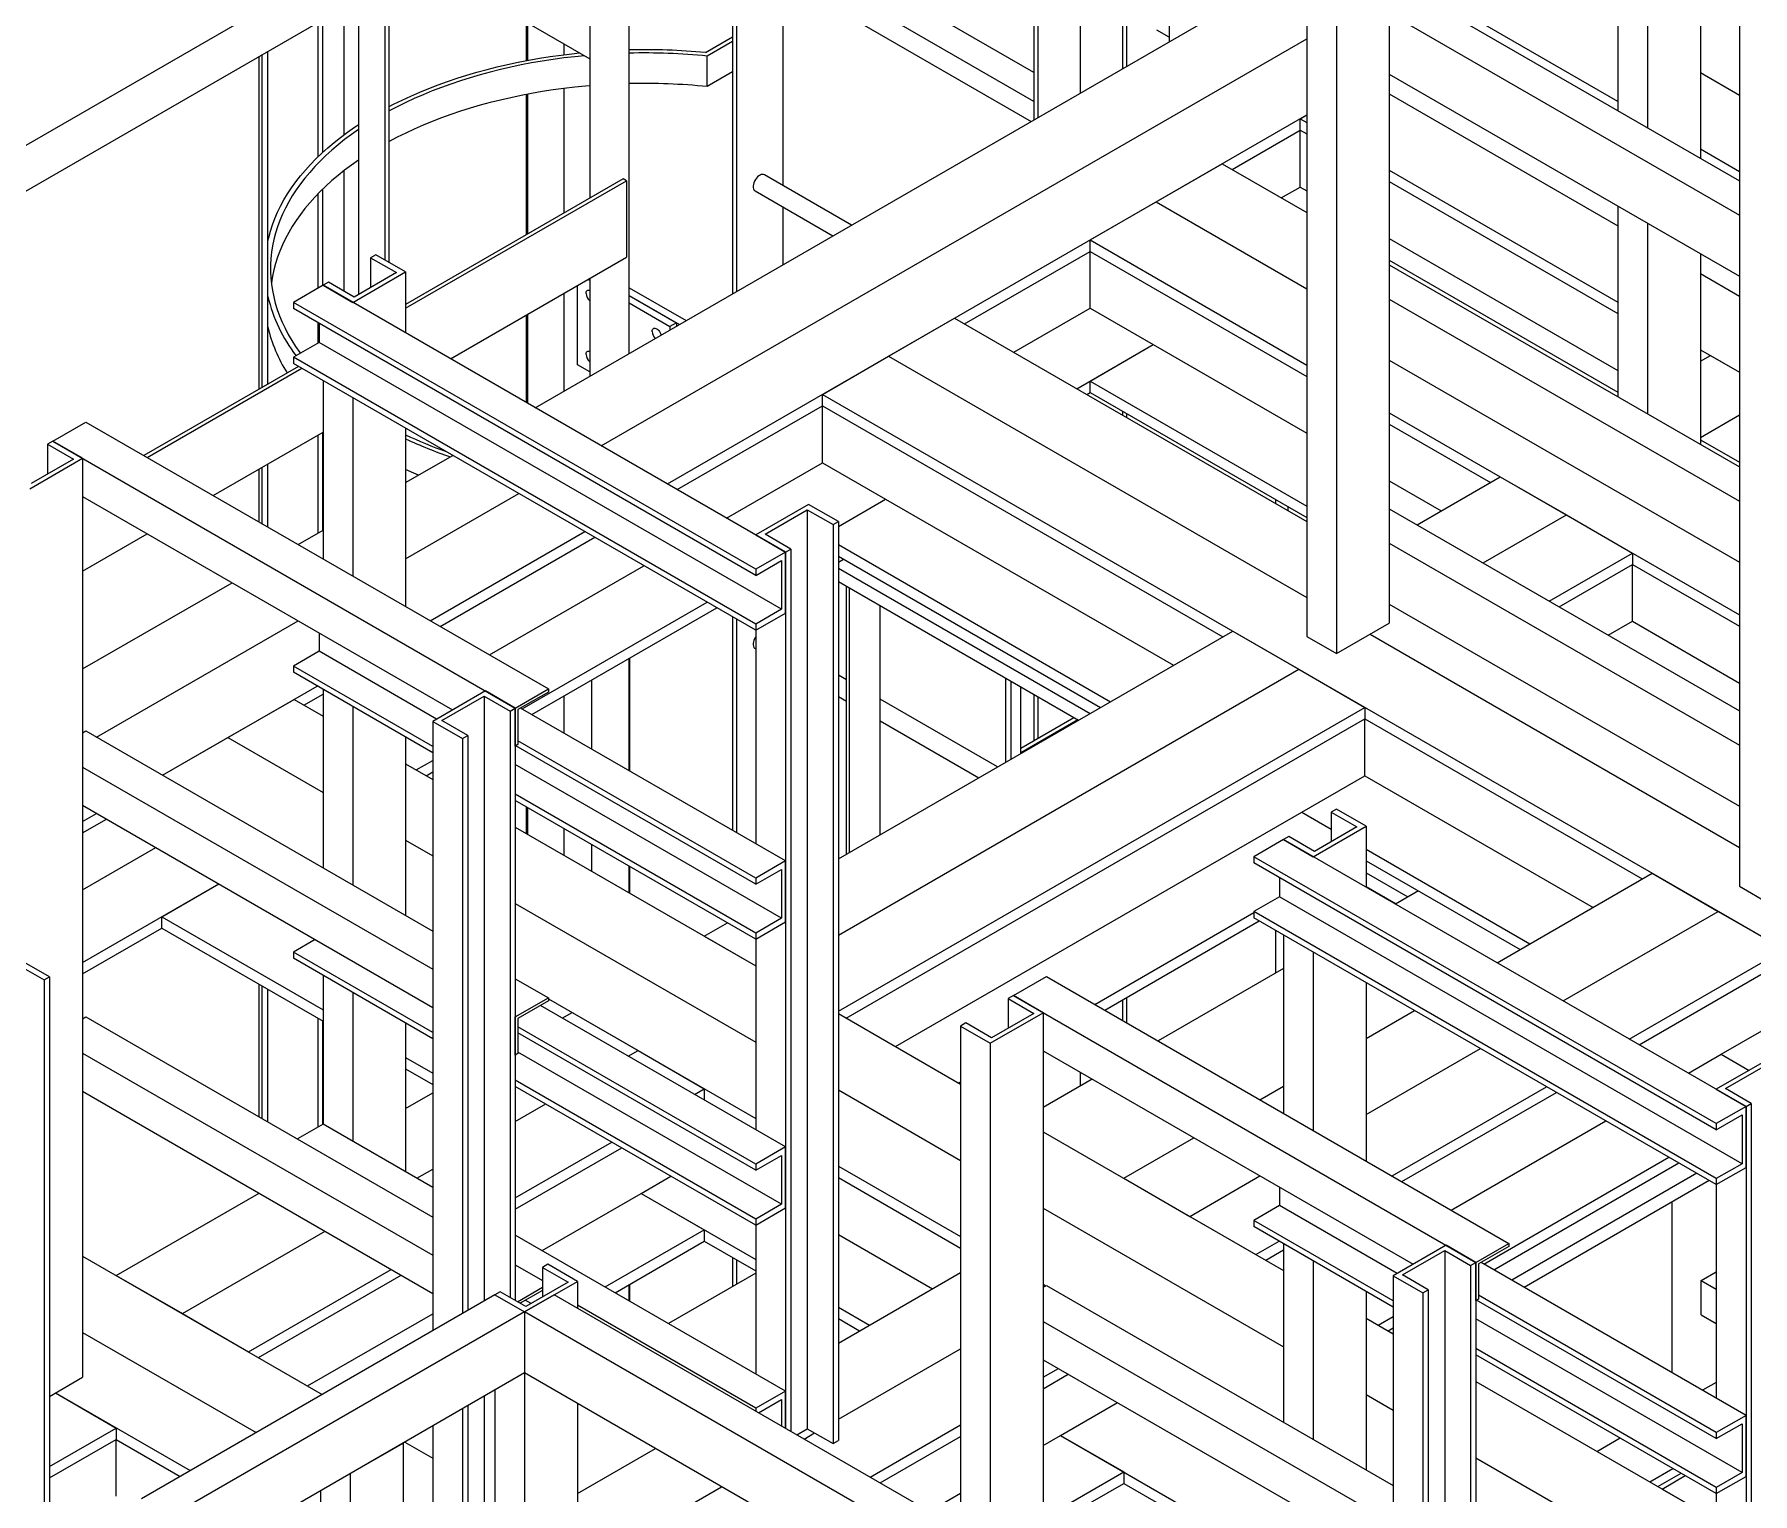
# Model space of a CAD drawing. Header units: millimetres. Extents: x 0 to 16187, y -20471 to 6290.
# Drawn here: x 1851.7 to 1989.7, y 5669.8 to 5787 of the extents above; entities that cross this region are included whole.
import ezdxf

# ---------------------------------------------------------------- set-up
doc = ezdxf.new("R2010")
doc.units = ezdxf.units.MM

msp = doc.modelspace()

# ---------------------------------------------------------------- linework, layer by layer
at = {"color": 7, "linetype": 'Continuous', "lineweight": 25}
for p, q in [((1939.38374, 5858.55119), (1939.38374, 5784.39913)), ((1939.06554, 5858.36749), (1939.06554, 5784.21544)), ((1942.81816, 5857.31188), (1942.81816, 5786.38178)), ((1935.67143, 5856.40812), (1935.67143, 5782.25606)), ((1931.95911, 5854.26504), (1931.95911, 5780.11299)), ((1932.27731, 5854.44874), (1932.27731, 5780.29668)), ((1908.09426, 5840.48816), (1908.09426, 5766.3361)), ((1907.77606, 5840.30447), (1907.77606, 5766.15241)), ((1899.4626, 5761.35315), (1899.4626, 5833.89651)), ((1960.49087, 5813.49567), (1960.49087, 5739.70079)), ((1953.86175, 5812.42413), (1953.86175, 5738.62925)), ((1956.24823, 5811.04644), (1956.24823, 5737.25157)), ((1896.2976, 5804.18994), (1841.12629, 5772.34022)), ((1841.12629, 5768.68569), (1897.87997, 5801.44889)), ((1896.2976, 5800.53541), (1896.2976, 5773.81866)), ((1978.84029, 5798.00353), (1978.84029, 5780.85572)), ((1981.22678, 5796.62584), (1981.22678, 5779.47803)), ((1931.95911, 5781.58842), (1910.32539, 5794.07731)), ((1985.46942, 5794.17661), (1985.46942, 5777.02881)), ((1882.86582, 5792.78141), (1896.2976, 5785.02741)), ((1891.92958, 5757.00443), (1953.86175, 5792.75711)), ((1909.57545, 5792.77824), (1931.73689, 5779.98471)), ((1988.59837, 5792.37111), (1988.59837, 5718.57623)), ((1879.8807, 5768.85855), (1879.8807, 5791.05813)), ((1880.1989, 5768.67486), (1880.1989, 5791.24182)), ((1911.80657, 5791.49023), (1911.80657, 5774.85007)), ((1931.95911, 5783.90459), (1918.43505, 5791.71187)), ((1960.49087, 5791.44862), (1988.59837, 5775.2225)), ((1877.75938, 5766.10317), (1877.75938, 5789.83352)), ((1874.8661, 5777.5023), (1874.8661, 5788.16326)), ((1876.58682, 5778.92625), (1876.58682, 5789.15662)), ((1960.49087, 5788.69324), (1988.59837, 5772.46713)), ((1978.84029, 5781.58253), (1967.2791, 5788.25666)), ((1874.49748, 5777.15373), (1874.49748, 5787.95046)), ((1891.22324, 5784.88029), (1891.22324, 5787.95677)), ((1891.33971, 5784.90208), (1891.33971, 5787.88954)), ((1905.58298, 5785.51721), (1907.77606, 5786.78326)), ((1942.81816, 5786.74604), (1941.83572, 5787.31319)), ((1870.01796, 5758.64774), (1870.01796, 5785.36449)), ((1870.46624, 5758.90653), (1870.46624, 5785.62328)), ((1894.23749, 5785.3509), (1894.23749, 5786.21668)), ((1897.23288, 5753.9429), (1953.86175, 5786.63405)), ((1907.77606, 5786.41587), (1905.73728, 5785.23891)), ((1869.75649, 5758.4968), (1869.75649, 5785.21355)), ((1905.73728, 5782.78928), (1905.73728, 5785.23891)), ((1907.77606, 5783.96625), (1905.73728, 5782.78928)), ((1894.23749, 5772.62938), (1894.23749, 5782.63541)), ((1960.49087, 5783.79399), (1988.59837, 5767.56788)), ((1988.59837, 5782.07237), (1985.46942, 5783.87867)), ((1891.22324, 5770.88929), (1891.22324, 5782.15719)), ((1891.33971, 5770.95653), (1891.33971, 5782.17934)), ((1960.49087, 5782.19483), (1978.84029, 5771.60194)), ((1902.53618, 5750.88137), (1953.86175, 5780.51099)), ((1953.33142, 5780.20484), (1953.86175, 5780.51099)), ((1953.33142, 5780.20484), (1953.86175, 5779.89868)), ((1953.33142, 5779.28623), (1953.33142, 5780.20484)), ((1947.86915, 5776.13293), (1953.33142, 5779.28623)), ((1953.33142, 5779.28623), (1953.86175, 5778.98008)), ((1953.33142, 5774.72286), (1953.33142, 5779.28623)), ((1988.59837, 5775.94931), (1985.46942, 5777.75561)), ((1876.58682, 5766.35146), (1876.58682, 5776.04666)), ((1917.32453, 5771.66462), (1910.32539, 5775.70514)), ((1941.77022, 5773.5307), (1947.07352, 5776.59223)), ((1947.07352, 5776.59223), (1953.86175, 5772.67347)), ((1960.49087, 5776.07177), (1978.84029, 5765.47888)), ((1874.8661, 5766.82091), (1874.8661, 5774.55367)), ((1898.9991, 5775.3782), (1881.52472, 5765.29045)), ((1881.52472, 5764.9843), (1899.26426, 5775.22512)), ((1899.26426, 5775.22512), (1898.9991, 5775.3782)), ((1899.26426, 5775.22512), (1899.26426, 5769.10106)), ((1909.57545, 5774.40607), (1915.8244, 5770.79862)), ((1951.82157, 5773.85124), (1953.33142, 5774.72286)), ((1953.33142, 5774.72286), (1953.86175, 5774.4167)), ((1960.49087, 5775.15316), (1978.84029, 5764.56027)), ((1874.49748, 5766.60811), (1874.49748, 5774.18458)), ((1911.80657, 5773.11807), (1911.80657, 5768.47918)), ((1936.46692, 5770.46917), (1941.77022, 5773.5307)), ((1941.77022, 5773.5307), (1953.86175, 5766.55041)), ((1978.84029, 5773.2011), (1978.84029, 5757.89051)), ((1981.22678, 5771.82341), (1981.22678, 5756.51282)), ((1936.46692, 5770.46917), (1953.86175, 5760.42735)), ((1936.46692, 5769.55056), (1936.46692, 5770.46917)), ((1960.49087, 5770.58979), (1978.84029, 5759.9969)), ((1879.13824, 5769.28717), (1878.71397, 5769.04224)), ((1878.71397, 5769.04224), (1880.78226, 5767.84825)), ((1878.71397, 5769.04224), (1878.71397, 5766.65425)), ((1881.52472, 5767.90948), (1879.13824, 5769.28717)), ((1885.1198, 5760.93564), (1899.26426, 5769.10106)), ((1926.39078, 5763.73373), (1936.46692, 5769.55056)), ((1936.46692, 5769.55056), (1953.86175, 5759.50874)), ((1936.46692, 5764.98719), (1936.46692, 5769.55056)), ((1960.49087, 5768.84656), (1978.84029, 5758.25366)), ((1985.46942, 5769.37419), (1985.46942, 5754.1206)), ((1877.28208, 5765.46025), (1881.52472, 5767.90948)), ((1880.78226, 5767.84825), (1877.38815, 5765.88887)), ((1881.52472, 5767.90948), (1881.52472, 5763.01103)), ((1896.2976, 5767.38845), (1896.2976, 5759.52604)), ((1960.49087, 5768.48341), (1988.59837, 5752.25729)), ((1985.46942, 5767.77502), (1988.59837, 5765.96872)), ((1874.8956, 5766.83794), (1872.50911, 5765.46025)), ((1875.31986, 5767.08286), (1874.8956, 5766.83794)), ((1912.0187, 5745.40723), (1874.8956, 5766.83794)), ((1874.8956, 5766.83794), (1877.28208, 5765.46025)), ((1877.38815, 5765.88887), (1875.31986, 5767.08286)), ((1894.23749, 5758.33676), (1894.23749, 5766.19917)), ((1895.31516, 5760.45744), (1895.31516, 5766.8213)), ((1896.1683, 5767.3138), (1896.2976, 5767.23916)), ((1899.4626, 5766.63666), (1904.03875, 5763.99491)), ((1899.4626, 5766.02435), (1903.27011, 5763.82632)), ((1899.4626, 5766.02435), (1903.50842, 5763.68875)), ((1909.63222, 5744.02954), (1872.50911, 5765.46025)), ((1872.50911, 5765.46025), (1872.50911, 5764.97033)), ((1909.63222, 5743.53962), (1872.50911, 5764.97033)), ((1899.4626, 5765.41204), (1902.73978, 5763.52017)), ((1930.3432, 5761.45204), (1936.46692, 5764.98719)), ((1936.46692, 5764.98719), (1941.53157, 5762.06343)), ((1960.49087, 5765.72803), (1988.59837, 5749.50192)), ((1874.49748, 5762.19879), (1874.49748, 5763.82247)), ((1874.5774, 5763.77633), (1874.5774, 5762.24493)), ((1891.22324, 5757.41219), (1891.22324, 5764.45908)), ((1891.33971, 5757.34496), (1891.33971, 5764.52632)), ((1903.27011, 5763.82632), (1902.73978, 5763.52017)), ((1902.73978, 5763.52017), (1902.73978, 5763.24503)), ((1903.27011, 5763.82632), (1903.27011, 5763.55118)), ((1920.29185, 5761.1315), (1925.59515, 5764.19303)), ((1925.59515, 5764.19303), (1953.86175, 5747.87508)), ((1874.5774, 5762.24493), (1872.50911, 5761.05093)), ((1911.70051, 5740.81422), (1874.5774, 5762.24493)), ((1935.40785, 5758.52828), (1941.53157, 5762.06343)), ((1936.46692, 5759.13967), (1941.53157, 5762.06343)), ((1941.53157, 5762.06343), (1953.86175, 5754.94537)), ((1909.63222, 5739.62022), (1872.50911, 5761.05093)), ((1872.50911, 5761.05093), (1872.50911, 5760.56101)), ((1909.63222, 5739.1303), (1872.50911, 5760.56101)), ((1896.2976, 5759.89029), (1895.31516, 5760.45744)), ((1914.98855, 5758.06997), (1920.29185, 5761.1315)), ((1920.29185, 5761.1315), (1953.86175, 5741.75202)), ((1960.49087, 5760.82878), (1988.59837, 5744.60267)), ((1985.46942, 5761.65196), (1988.59837, 5759.84566)), ((1985.46942, 5760.7335), (1986.26492, 5761.19273)), ((1986.26492, 5761.19273), (1988.59837, 5759.84566)), ((1872.92065, 5760.32343), (1860.51162, 5753.15985)), ((1860.77678, 5753.00677), (1873.18582, 5760.17035)), ((1874.8956, 5759.18332), (1874.8956, 5744.85615)), ((1936.46692, 5759.13967), (1953.86175, 5749.09785)), ((1936.46692, 5758.22106), (1936.46692, 5759.13967)), ((1877.28208, 5757.80563), (1877.28208, 5743.47846)), ((1914.98855, 5758.06997), (2045.28089, 5682.85381)), ((1914.98855, 5757.15136), (1914.98855, 5758.06997)), ((1936.20348, 5758.06898), (1936.46692, 5758.22106)), ((1936.46692, 5758.22106), (1953.86175, 5748.17924)), ((1903.33181, 5750.42207), (1914.98855, 5757.15136)), ((1914.98855, 5757.15136), (1947.12643, 5738.59856)), ((1914.98855, 5752.58799), (1914.98855, 5757.15136)), ((1939.06554, 5756.72091), (1939.06554, 5756.41675)), ((1939.38374, 5756.53722), (1939.38374, 5756.23305)), ((1960.49087, 5756.60044), (1988.59837, 5740.37433)), ((1985.46942, 5754.61044), (1988.59837, 5756.41675)), ((1853.2051, 5754.31628), (1855.85675, 5755.84705)), ((1855.85675, 5755.84705), (1892.97985, 5734.41633)), ((1866.08095, 5749.94474), (1874.8956, 5755.03333)), ((1874.8661, 5747.15389), (1874.8661, 5755.0163)), ((1881.52472, 5755.35641), (1881.52472, 5741.02924)), ((1960.49087, 5755.68183), (1968.60479, 5750.99776)), ((1853.2051, 5754.31628), (1852.78083, 5754.07136)), ((1852.78083, 5754.07136), (1854.84912, 5752.87736)), ((1852.78083, 5754.07136), (1852.78083, 5751.68337)), ((1853.2051, 5754.31628), (1890.3282, 5732.88557)), ((1855.59158, 5752.93859), (1853.2051, 5754.31628)), ((1874.49748, 5746.94109), (1874.49748, 5754.8035)), ((1985.42005, 5754.0921), (1985.46942, 5754.1206)), ((1985.46942, 5754.42675), (1988.59837, 5752.62045)), ((1851.34894, 5750.48937), (1855.59158, 5752.93859)), ((1854.84912, 5752.87736), (1851.45501, 5750.91798)), ((1855.59158, 5752.93859), (1855.59158, 5679.14372)), ((1870.01796, 5747.67196), (1870.01796, 5752.21753)), ((1870.46624, 5747.41316), (1870.46624, 5752.47632)), ((1881.52472, 5750.99784), (1885.29976, 5753.17712)), ((1907.28423, 5748.14038), (1914.98855, 5752.58799)), ((1914.98855, 5752.58799), (1920.0532, 5749.66423)), ((1869.75649, 5747.8229), (1869.75649, 5752.06659)), ((1960.49087, 5751.11846), (1964.65237, 5748.71608)), ((1962.71916, 5747.60006), (1969.40042, 5751.45707)), ((1969.40042, 5751.45707), (1974.70372, 5748.39554)), ((1855.59158, 5749.87657), (1885.28964, 5732.73224)), ((1881.52472, 5744.87478), (1890.60307, 5750.11559)), ((1916.26134, 5747.47524), (1920.0532, 5749.66423)), ((1920.0532, 5749.66423), (1943.174, 5736.31688)), ((1951.3692, 5749.314), (1951.3692, 5749.61816)), ((1913.87486, 5749.23414), (1909.63222, 5746.78492)), ((1910.37468, 5746.84615), (1913.76879, 5748.80553)), ((1913.76879, 5748.80553), (1915.83708, 5747.61153)), ((1913.76879, 5748.80553), (1913.76879, 5675.01065)), ((1916.26134, 5747.85645), (1913.87486, 5749.23414)), ((1952.37682, 5748.7323), (1952.37682, 5749.03647)), ((1960.49087, 5748.88643), (1988.59837, 5732.66031)), ((1968.02247, 5744.53853), (1974.70372, 5748.39554)), ((1974.70372, 5748.39554), (1980.00702, 5745.33401)), ((1855.59158, 5743.88936), (1860.77722, 5746.88296)), ((1872.89073, 5746.01354), (1874.8956, 5747.17092)), ((1883.49733, 5739.89048), (1895.90637, 5747.05406)), ((1909.63222, 5746.78492), (1912.0187, 5745.40723)), ((1912.44297, 5745.65215), (1910.37468, 5746.84615)), ((1915.83708, 5747.61153), (1916.26134, 5747.85645)), ((1915.83708, 5747.61153), (1915.83708, 5673.81666)), ((1916.26134, 5747.85645), (1916.26134, 5674.06158)), ((1884.29296, 5739.43117), (1896.70199, 5746.59476)), ((1912.0187, 5745.40723), (1909.63222, 5744.02954)), ((1912.0187, 5745.40723), (1912.44297, 5745.65215)), ((1912.0187, 5740.50798), (1912.0187, 5745.40723)), ((1912.0187, 5745.40723), (1912.0187, 5675.05326)), ((1912.44297, 5745.65215), (1912.44297, 5674.80834)), ((1916.26134, 5746.0057), (1938.10935, 5733.39312)), ((1960.49087, 5746.13105), (1988.59837, 5729.90494)), ((1973.32577, 5741.477), (1980.00702, 5745.33401)), ((1980.00702, 5745.33401), (1980.00702, 5744.4154)), ((1888.24538, 5737.14949), (1900.65442, 5744.31307)), ((1909.63222, 5743.53962), (1911.70051, 5744.73361)), ((1909.63222, 5744.02954), (1909.63222, 5743.53962)), ((1911.70051, 5744.73361), (1911.70051, 5740.81422)), ((1916.26134, 5745.08709), (1937.31372, 5732.93381)), ((1916.26134, 5744.59693), (1916.68588, 5744.84201)), ((1916.26134, 5744.11764), (1936.47078, 5732.44719)), ((1974.12139, 5741.0177), (1980.00702, 5744.4154)), ((1980.00702, 5739.85202), (1980.00702, 5744.4154)), ((1980.00702, 5744.4154), (1988.59837, 5739.45572)), ((1855.59158, 5736.02695), (1867.587, 5742.95176)), ((1916.26134, 5743.03505), (1935.53328, 5731.90598)), ((1916.26134, 5743.03425), (1935.53259, 5731.90559)), ((1916.90631, 5721.15286), (1916.90631, 5742.6618)), ((1917.16442, 5721.30187), (1917.16442, 5742.51275)), ((1890.86702, 5732.81541), (1905.71907, 5741.38931)), ((1960.49087, 5741.2318), (1988.59837, 5725.00569)), ((1856.71217, 5730.55079), (1872.8903, 5739.89023)), ((1891.66265, 5732.3561), (1906.51469, 5740.93)), ((1907.77606, 5740.20183), (1907.77606, 5723.05403)), ((1908.09426, 5740.01814), (1908.09426, 5722.87033)), ((1911.70051, 5740.81422), (1909.63222, 5739.62022)), ((1909.63222, 5739.1303), (1912.0187, 5740.50798)), ((1919.62188, 5722.72053), (1919.62188, 5741.09363)), ((1978.07382, 5738.73601), (1980.00702, 5739.85202)), ((1980.00702, 5739.85202), (1988.59837, 5734.89235)), ((1874.5774, 5738.91629), (1874.5774, 5737.4425)), ((1909.63222, 5739.62022), (1909.63222, 5739.1303)), ((1909.63222, 5739.1303), (1909.63222, 5721.98249)), ((1916.26134, 5720.78053), (1947.92205, 5739.05787)), ((1947.92205, 5739.05787), (1953.22535, 5735.99634)), ((1953.86175, 5738.62925), (1956.24823, 5737.25157)), ((1956.24823, 5737.25157), (1960.49087, 5739.70079)), ((1958.95292, 5738.81295), (1988.59837, 5721.69899)), ((1874.5774, 5737.4425), (1872.50911, 5736.24851)), ((1884.01316, 5731.99535), (1874.5774, 5737.4425)), ((1909.57545, 5737.66173), (1909.63222, 5737.62896)), ((1883.69908, 5729.78868), (1872.50911, 5736.24851)), ((1872.50911, 5736.24851), (1872.50911, 5735.75858)), ((1883.69908, 5729.29875), (1872.50911, 5735.75858)), ((1899.47082, 5727.84854), (1899.47082, 5736.86366)), ((1899.51004, 5727.8259), (1899.51004, 5736.8863)), ((1916.26134, 5714.65747), (1953.22535, 5735.99634)), ((1953.22535, 5735.99634), (1958.52865, 5732.93481)), ((1862.01547, 5727.48926), (1874.42451, 5734.65285)), ((1874.8956, 5734.38089), (1874.8956, 5720.05373)), ((1887.94172, 5734.26326), (1883.69908, 5731.81403)), ((1890.3282, 5732.88557), (1887.94172, 5734.26326)), ((1890.3282, 5732.88557), (1892.97985, 5734.41633)), ((1892.97985, 5734.41633), (1892.97985, 5734.17137)), ((1896.48224, 5729.57381), (1896.48224, 5735.13839)), ((1916.90631, 5735.16171), (1916.26134, 5735.53405)), ((1929.69385, 5728.53495), (1929.69385, 5735.27731)), ((1930.12852, 5728.78588), (1930.12852, 5735.0263)), ((1930.90498, 5729.23412), (1930.90498, 5734.57792)), ((1867.25884, 5730.5162), (1872.56214, 5733.57773)), ((1872.56214, 5733.57773), (1874.8956, 5732.23066)), ((1873.35777, 5733.11842), (1874.8956, 5734.00619)), ((1877.28208, 5733.0032), (1877.28208, 5718.67604)), ((1884.44154, 5731.87526), (1887.83565, 5733.83464)), ((1887.83565, 5733.83464), (1889.90394, 5732.64065)), ((1887.83565, 5733.83464), (1887.83565, 5685.27877)), ((1889.90394, 5732.64065), (1890.3282, 5732.88557)), ((1890.3282, 5729.82354), (1890.3282, 5732.88557)), ((1890.3282, 5732.88557), (1890.3282, 5685.30939)), ((1892.97985, 5734.17137), (1890.54033, 5732.76307)), ((1912.0187, 5720.6048), (1890.74901, 5732.88353)), ((1894.23749, 5730.86968), (1894.23749, 5733.84253)), ((1916.26134, 5733.80204), (1916.90631, 5733.42971)), ((1916.26134, 5708.53441), (1958.52865, 5732.93481)), ((1929.03965, 5728.15729), (1919.62188, 5733.59405)), ((1931.95911, 5733.96918), (1931.95911, 5730.26061)), ((1932.27731, 5733.78543), (1932.27731, 5730.4443)), ((1958.52865, 5732.93481), (1958.52865, 5732.0162)), ((1883.69908, 5731.81403), (1883.69908, 5682.89078)), ((1883.69908, 5731.81403), (1886.08556, 5730.43635)), ((1886.50983, 5730.68127), (1884.44154, 5731.87526)), ((1889.90394, 5732.64065), (1889.90394, 5685.55431)), ((1890.54033, 5732.76307), (1890.54033, 5729.946)), ((1916.89787, 5707.98326), (1958.52865, 5732.0162)), ((1919.62188, 5731.86205), (1927.53953, 5727.29129)), ((1930.90498, 5729.65207), (1935.17066, 5732.11459)), ((1935.4888, 5731.93087), (1930.90498, 5729.28468)), ((1958.52865, 5727.45283), (1958.52865, 5732.0162)), ((1958.52865, 5732.0162), (1980.80239, 5719.15785)), ((1855.59158, 5730.89154), (1855.85675, 5731.04462)), ((1855.85675, 5731.04462), (1883.69908, 5714.97159)), ((1862.01547, 5727.48926), (1867.25884, 5730.5162)), ((1867.25884, 5730.5162), (1874.8956, 5726.10759)), ((1881.52472, 5730.55398), (1881.52472, 5716.22681)), ((1886.08556, 5730.43635), (1886.50983, 5730.68127)), ((1886.08556, 5730.43635), (1886.08556, 5684.26847)), ((1886.50983, 5730.68127), (1886.50983, 5684.51339)), ((1909.63222, 5719.22711), (1890.54033, 5730.24862)), ((1890.54033, 5729.946), (1890.3282, 5729.82354)), ((1909.63222, 5718.73719), (1890.37811, 5729.85235)), ((1855.59158, 5728.13617), (1883.69908, 5711.91006)), ((1881.52472, 5728.40374), (1883.69908, 5727.14851)), ((1882.37485, 5727.91298), (1883.69908, 5728.67744)), ((1883.17047, 5727.45367), (1883.69908, 5727.75883)), ((1911.70051, 5716.01179), (1890.3282, 5728.34976)), ((1953.464, 5724.52907), (1958.52865, 5727.45283)), ((1958.52865, 5727.45283), (1976.84996, 5716.87616)), ((1909.63222, 5714.81779), (1890.3282, 5725.96176)), ((1855.59158, 5725.07414), (1883.69908, 5708.84803)), ((1909.63222, 5714.32787), (1890.3282, 5725.47184)), ((1891.22324, 5722.80491), (1891.22324, 5724.95514)), ((1891.33971, 5722.73767), (1891.33971, 5724.88791)), ((1956.24823, 5724.77251), (1955.82397, 5724.52759)), ((1958.63472, 5723.39483), (1956.24823, 5724.77251)), ((1855.59158, 5723.78083), (1856.71174, 5724.42749)), ((1855.59158, 5722.86222), (1857.50736, 5723.96818)), ((1890.3282, 5723.3216), (1909.63222, 5712.17763)), ((1894.23749, 5721.06482), (1894.23749, 5723.21506)), ((1920.85029, 5705.70157), (1953.464, 5724.52907)), ((1953.464, 5724.52907), (1955.82397, 5723.16668)), ((1954.39208, 5720.9456), (1958.63472, 5723.39483)), ((1957.89226, 5723.33359), (1954.49814, 5721.37422)), ((1955.82397, 5724.52759), (1957.89226, 5723.33359)), ((1955.82397, 5724.52759), (1955.82397, 5722.1396)), ((1958.63472, 5723.39483), (1958.63472, 5718.49638)), ((1881.52472, 5722.28068), (1883.69908, 5721.02545)), ((1896.48224, 5719.76895), (1896.48224, 5721.91919)), ((1952.00559, 5722.32329), (1949.61911, 5720.9456)), ((1952.42986, 5722.56821), (1952.00559, 5722.32329)), ((1989.1287, 5700.89258), (1952.00559, 5722.32329)), ((1952.00559, 5722.32329), (1954.39208, 5720.9456)), ((1954.49814, 5721.37422), (1952.42986, 5722.56821)), ((1855.59158, 5718.29885), (1861.45979, 5721.68649)), ((1912.0187, 5720.6048), (1909.63222, 5719.22711)), ((1912.0187, 5715.70556), (1912.0187, 5720.6048)), ((1986.74221, 5699.51489), (1949.61911, 5720.9456)), ((1949.61911, 5720.9456), (1949.61911, 5720.45568)), ((1986.74221, 5699.02496), (1949.61911, 5720.45568)), ((1958.63472, 5721.54407), (1971.78531, 5713.9524)), ((1958.63472, 5720.62546), (1970.98968, 5713.49309)), ((1899.47082, 5718.04368), (1899.47082, 5720.19392)), ((1899.51004, 5718.02104), (1899.51004, 5720.17128)), ((1909.63222, 5718.73719), (1911.70051, 5719.93119)), ((1909.63222, 5719.22711), (1909.63222, 5718.73719)), ((1911.70051, 5719.93119), (1911.70051, 5716.01179)), ((1951.68739, 5719.26168), (1951.68739, 5717.73028)), ((1958.63472, 5719.64806), (1961.97965, 5717.71645)), ((1969.14564, 5712.42855), (1981.59801, 5719.61715)), ((1981.59801, 5719.61715), (1986.90131, 5716.55562)), ((1855.59158, 5712.45133), (1866.52444, 5718.76273)), ((1861.95554, 5716.12516), (1866.52444, 5718.76273)), ((1951.68739, 5717.73028), (1949.61911, 5716.53628)), ((1988.8105, 5696.29956), (1951.68739, 5717.73028)), ((1958.63472, 5718.56547), (1961.04215, 5717.17524)), ((1958.63472, 5718.56467), (1961.04146, 5717.17484)), ((1960.01358, 5717.76842), (1960.01358, 5717.70038)), ((1962.82674, 5718.20546), (1960.9827, 5717.14092)), ((1988.59837, 5718.57623), (1990.98485, 5717.19854)), ((1890.3282, 5717.19854), (1909.63222, 5706.05457)), ((1936.85013, 5709.09056), (1949.61911, 5716.46193)), ((1986.74221, 5695.10557), (1949.61911, 5716.53628)), ((1949.61911, 5716.53628), (1949.61911, 5716.04636)), ((1974.44894, 5709.36702), (1986.90131, 5716.55562)), ((1986.90131, 5716.55562), (1992.20461, 5713.49409)), ((1855.59158, 5711.53272), (1861.95554, 5715.20656)), ((1861.95554, 5716.12516), (1874.8956, 5708.65503)), ((1861.95554, 5715.20656), (1861.95554, 5716.12516)), ((1861.95554, 5715.20656), (1874.8956, 5707.73642)), ((1905.49564, 5714.56562), (1907.35801, 5715.64074)), ((1911.70051, 5716.01179), (1909.63222, 5714.81779)), ((1909.63222, 5714.32787), (1912.0187, 5715.70556)), ((1937.64576, 5708.63126), (1950.05479, 5715.79484)), ((1986.74221, 5694.61564), (1949.61911, 5716.04636)), ((1951.3692, 5711.59116), (1951.3692, 5715.03605)), ((1874.26262, 5714.29558), (1872.50911, 5713.2833)), ((1905.49564, 5714.56562), (1909.63222, 5712.17763)), ((1909.63222, 5714.81779), (1909.63222, 5714.32787)), ((1909.63222, 5714.32787), (1909.63222, 5699.01728)), ((1952.00559, 5714.66867), (1952.00559, 5700.3415)), ((1850.44738, 5712.25085), (1852.51567, 5711.05686)), ((1852.93993, 5711.30178), (1850.55345, 5712.67947)), ((1883.69908, 5706.82347), (1872.50911, 5713.2833)), ((1872.50911, 5713.2833), (1872.50911, 5712.79337)), ((1883.69908, 5706.33354), (1872.50911, 5712.79337)), ((1954.39208, 5713.29098), (1954.39208, 5698.96381)), ((1979.75224, 5706.30549), (1992.20461, 5713.49409)), ((1980.54787, 5705.84618), (1992.20461, 5712.57548)), ((1852.51567, 5711.05686), (1852.93993, 5711.30178)), ((1852.51567, 5711.05686), (1852.51567, 5637.26198)), ((1852.93993, 5711.30178), (1852.93993, 5637.5069)), ((1874.8956, 5711.41568), (1874.8956, 5699.47332)), ((1890.3282, 5711.14467), (1892.97985, 5709.61391)), ((1930.31509, 5709.80163), (1932.96674, 5711.3324)), ((1932.96674, 5711.3324), (1970.08985, 5689.90168)), ((1952.00559, 5711.95855), (1941.94385, 5706.15002)), ((1958.63472, 5710.84175), (1958.63472, 5696.51459)), ((1869.75649, 5700.05526), (1869.75649, 5710.70317)), ((1870.01796, 5699.90432), (1870.01796, 5710.55222)), ((1870.46624, 5699.64553), (1870.46624, 5710.29343)), ((1877.28208, 5710.03799), (1877.28208, 5698.09564)), ((1890.3282, 5708.08314), (1892.97985, 5709.61391)), ((1892.97985, 5709.61391), (1892.97985, 5709.36895)), ((1892.97985, 5709.54472), (1909.63222, 5699.93151)), ((1930.31509, 5709.80163), (1929.89083, 5709.55671)), ((1929.89083, 5709.55671), (1931.95911, 5708.36271)), ((1929.89083, 5709.55671), (1929.89083, 5707.16871)), ((1930.31509, 5709.80163), (1967.4382, 5688.37092)), ((1932.70158, 5708.42394), (1930.31509, 5709.80163)), ((1939.06554, 5709.45088), (1939.06554, 5707.81164)), ((1939.38374, 5709.63457), (1939.38374, 5707.62794)), ((1855.59158, 5707.92633), (1855.85675, 5708.07941)), ((1855.85675, 5708.07941), (1883.69908, 5692.00638)), ((1890.3282, 5705.02111), (1890.3282, 5708.08314)), ((1892.97985, 5709.36895), (1890.54033, 5707.96064)), ((1912.0187, 5697.63959), (1892.34026, 5708.99972)), ((1894.09721, 5707.98545), (1894.88904, 5708.44256)), ((1894.88904, 5708.44256), (1900.19234, 5705.38103)), ((1916.26134, 5708.35072), (1926.07245, 5702.68689)), ((1928.45894, 5705.97472), (1932.70158, 5708.42394)), ((1931.95911, 5708.36271), (1928.565, 5706.40333)), ((1932.70158, 5708.42394), (1932.70158, 5634.62907)), ((1958.63472, 5706.36072), (1962.51583, 5708.60124)), ((1874.49748, 5699.24349), (1874.49748, 5707.96625)), ((1874.8661, 5699.45629), (1874.8661, 5707.75345)), ((1881.52472, 5707.58877), (1881.52472, 5695.64641)), ((1890.54033, 5707.96064), (1890.54033, 5705.14358)), ((1909.63222, 5696.2619), (1890.54033, 5707.28341)), ((1909.63222, 5695.77198), (1890.54033, 5706.79349)), ((1926.49671, 5707.59733), (1926.07245, 5707.35241)), ((1926.07245, 5707.35241), (1926.07245, 5667.24636)), ((1926.07245, 5707.35241), (1928.45894, 5705.97472)), ((1928.565, 5706.40333), (1926.49671, 5707.59733)), ((1987.13996, 5705.08835), (1992.20461, 5708.01211)), ((1911.70051, 5693.04658), (1890.54033, 5705.26209)), ((1899.40051, 5704.92392), (1900.19234, 5705.38103)), ((1900.19234, 5705.38103), (1905.49564, 5702.3195)), ((1928.45894, 5705.97472), (1928.45894, 5667.70559)), ((1932.70158, 5705.36191), (1962.39963, 5688.21759)), ((1958.63472, 5700.23766), (1967.81913, 5705.53971)), ((1855.59158, 5705.17096), (1883.69908, 5688.94485)), ((1881.52472, 5704.82812), (1883.69908, 5703.57289)), ((1881.52472, 5703.90951), (1883.69908, 5702.65428)), ((1890.54033, 5705.14358), (1890.3282, 5705.02111)), ((1984.50029, 5703.5645), (1987.13996, 5705.08835)), ((1990.98485, 5704.71949), (1986.74221, 5702.27027)), ((1987.13996, 5705.08835), (1989.38188, 5703.79411)), ((1987.48467, 5702.3315), (1990.87879, 5704.29088)), ((1909.63222, 5691.85258), (1890.3282, 5702.99655)), ((1909.63222, 5691.36266), (1890.3282, 5702.50663)), ((1925.91495, 5702.77781), (1926.07245, 5702.86874)), ((1936.64011, 5703.08824), (1932.70158, 5700.81458)), ((1935.67143, 5703.64746), (1935.67143, 5702.52903)), ((1950.10679, 5701.43766), (1952.00559, 5702.53381)), ((1855.59158, 5702.10893), (1883.69908, 5685.88282)), ((1881.52472, 5700.72751), (1883.69908, 5701.98273)), ((1904.70381, 5701.86239), (1905.49564, 5702.3195)), ((1905.49564, 5702.3195), (1905.49564, 5701.40527)), ((1916.26134, 5702.22766), (1926.07245, 5696.56383)), ((1960.71339, 5695.31459), (1973.12243, 5702.47818)), ((1961.50902, 5694.85529), (1973.91805, 5702.01887)), ((1986.74221, 5702.27027), (1989.1287, 5700.89258)), ((1989.55296, 5701.1375), (1987.48467, 5702.3315)), ((1989.1287, 5700.89258), (1989.55296, 5701.1375)), ((1989.55296, 5701.1375), (1989.55296, 5653.07147)), ((1890.3282, 5699.68659), (1892.7707, 5701.09661)), ((1989.1287, 5700.89258), (1986.74221, 5699.51489)), ((1986.74221, 5699.02496), (1988.8105, 5700.21896)), ((1988.8105, 5700.21896), (1988.8105, 5696.29956)), ((1989.1287, 5695.99333), (1989.1287, 5700.89258)), ((1989.1287, 5700.89258), (1989.1287, 5653.31639)), ((1874.8956, 5699.47332), (1872.83007, 5698.28092)), ((1883.69908, 5694.39118), (1874.8956, 5699.47332)), ((1932.70158, 5698.85997), (1952.00559, 5687.716)), ((1939.1716, 5695.12491), (1944.80306, 5698.37588)), ((1965.46144, 5692.5736), (1977.87048, 5699.73719)), ((1986.74221, 5699.51489), (1986.74221, 5699.02496)), ((1890.3282, 5693.56353), (1898.074, 5698.03508)), ((1890.3282, 5692.64492), (1898.86962, 5697.57577)), ((1912.0187, 5697.63959), (1909.63222, 5696.2619)), ((1912.0187, 5692.74035), (1912.0187, 5697.63959)), ((1882.42719, 5695.12543), (1883.69908, 5695.85967)), ((1909.63222, 5695.77198), (1911.70051, 5696.96598)), ((1909.63222, 5696.2619), (1909.63222, 5695.77198)), ((1911.70051, 5696.96598), (1911.70051, 5693.04658)), ((1916.26134, 5696.1046), (1926.07245, 5690.44077)), ((1968.08308, 5688.23952), (1982.93513, 5696.81343)), ((1968.87871, 5687.78022), (1983.73075, 5696.35412)), ((1988.8105, 5696.29956), (1986.74221, 5695.10557)), ((1986.74221, 5694.61564), (1989.1287, 5695.99333)), ((1900.43099, 5693.91376), (1902.82205, 5695.29409)), ((1916.26134, 5695.18599), (1926.07245, 5689.52216)), ((1939.1716, 5695.12491), (1944.4749, 5692.06338)), ((1944.4749, 5692.06338), (1950.10636, 5695.31435)), ((1951.68739, 5694.40163), (1951.68739, 5692.92785)), ((1985.16748, 5695.52472), (1970.31544, 5686.95081)), ((1986.17527, 5694.94293), (1971.32323, 5686.36903)), ((1986.74221, 5695.10557), (1986.74221, 5694.61564)), ((1986.74221, 5694.61564), (1986.74221, 5677.46784)), ((1858.29627, 5687.318), (1869.75463, 5693.93278)), ((1892.47854, 5689.32291), (1900.43099, 5693.91376)), ((1900.43099, 5693.91376), (1905.49564, 5690.99)), ((1900.43099, 5693.91376), (1909.63222, 5688.60201)), ((1911.70051, 5693.04658), (1909.63222, 5691.85258)), ((1951.68739, 5692.92785), (1949.61911, 5691.73385)), ((1961.12316, 5687.4807), (1951.68739, 5692.92785)), ((1983.189, 5679.51906), (1983.189, 5693.21899)), ((1909.63222, 5691.36266), (1912.0187, 5692.74035)), ((1909.63222, 5691.85258), (1909.63222, 5691.36266)), ((1932.70158, 5692.73691), (1952.00559, 5681.59294)), ((1944.4749, 5692.06338), (1949.77821, 5689.00185)), ((1960.80907, 5685.27402), (1949.61911, 5691.73385)), ((1949.61911, 5691.73385), (1949.61911, 5691.24393)), ((1863.59957, 5684.25647), (1875.05793, 5690.87125)), ((1912.0187, 5678.04261), (1890.3282, 5690.56427)), ((1897.54319, 5686.39915), (1905.49564, 5690.99)), ((1905.49564, 5690.99), (1905.49564, 5690.07139)), ((1909.63222, 5691.36266), (1909.63222, 5679.4203)), ((1916.26134, 5690.62262), (1923.81695, 5686.26086)), ((1960.80907, 5684.7841), (1949.61911, 5691.24393)), ((1855.59158, 5688.87938), (1874.83218, 5677.77203)), ((1898.33882, 5685.93984), (1905.49564, 5690.07139)), ((1905.49564, 5690.07139), (1909.63222, 5687.6834)), ((1907.77606, 5688.75493), (1907.77606, 5686.42538)), ((1949.77821, 5689.00185), (1951.64057, 5690.07696)), ((1950.57383, 5688.54254), (1952.00559, 5689.36908)), ((1952.00559, 5689.86624), (1952.00559, 5675.53907)), ((1965.05171, 5689.74861), (1960.80907, 5687.29938)), ((1961.55153, 5687.36061), (1964.94565, 5689.31999)), ((1964.94565, 5689.31999), (1967.01393, 5688.12599)), ((1964.94565, 5689.31999), (1964.94565, 5615.52512)), ((1967.4382, 5688.37092), (1965.05171, 5689.74861)), ((1967.4382, 5688.37092), (1970.08985, 5689.90168)), ((1970.08985, 5689.65672), (1967.65033, 5688.24842)), ((1970.08985, 5689.90168), (1970.08985, 5689.65672)), ((1868.90287, 5681.19494), (1880.36123, 5687.80972)), ((1869.69849, 5680.73564), (1881.15685, 5687.35041)), ((1890.3282, 5688.17946), (1892.50256, 5686.92424)), ((1892.92682, 5688.21784), (1892.50256, 5687.97292)), ((1892.50256, 5687.97292), (1894.57084, 5686.77892)), ((1892.50256, 5687.97292), (1892.50256, 5685.58492)), ((1895.31331, 5686.84015), (1892.92682, 5688.21784)), ((1909.63222, 5687.49692), (1902.6369, 5683.45861)), ((1908.09426, 5688.57124), (1908.09426, 5686.60907)), ((1916.26134, 5681.8991), (1926.07245, 5687.56293)), ((1954.39208, 5688.48855), (1954.39208, 5674.16139)), ((1963.61982, 5686.16662), (1961.55153, 5687.36061)), ((1967.01393, 5688.12599), (1967.4382, 5688.37092)), ((1967.01393, 5688.12599), (1967.01393, 5614.33112)), ((1967.4382, 5685.30889), (1967.4382, 5688.37092)), ((1967.4382, 5688.37092), (1967.4382, 5614.57604)), ((1967.65033, 5688.24842), (1967.65033, 5685.43135)), ((1989.1287, 5676.09015), (1967.859, 5688.36888)), ((1985.52245, 5686.91413), (1986.74221, 5687.61829)), ((1858.29627, 5687.318), (1863.59957, 5684.25647)), ((1889.10844, 5686.01354), (1888.68418, 5685.76862)), ((1891.17673, 5684.81954), (1889.10844, 5686.01354)), ((1890.49403, 5685.21366), (1892.50256, 5686.37316)), ((1892.50256, 5686.1282), (1890.70619, 5685.09118)), ((1891.07066, 5684.39093), (1895.31331, 5686.84015)), ((1894.57084, 5686.77892), (1891.17673, 5684.81954)), ((1892.50256, 5686.06374), (1892.44673, 5686.09597)), ((1895.31331, 5686.84015), (1895.31331, 5684.69708)), ((1899.47082, 5685.28635), (1899.47082, 5686.59333)), ((1899.51004, 5685.26371), (1899.51004, 5686.61598)), ((1932.70158, 5686.61385), (1932.90681, 5686.49537)), ((1932.70158, 5686.37689), (1932.96674, 5686.52997)), ((1932.96674, 5686.52997), (1960.80907, 5670.45693)), ((1958.63472, 5686.03933), (1958.63472, 5671.71216)), ((1960.80907, 5687.29938), (1960.80907, 5619.93476)), ((1960.80907, 5687.29938), (1963.19556, 5685.92169)), ((1963.19556, 5685.92169), (1963.61982, 5686.16662)), ((1963.61982, 5686.16662), (1963.61982, 5612.37174)), ((1985.52245, 5686.91413), (1986.74221, 5686.20998)), ((1985.52245, 5684.15831), (1985.52245, 5686.91413)), ((1888.68418, 5685.76862), (1860.31152, 5669.38943)), ((1888.68418, 5685.76862), (1891.07066, 5684.39093)), ((1893.45715, 5685.76862), (1891.07066, 5684.39093)), ((1891.59089, 5685.05863), (1891.12035, 5685.33027)), ((1925.80729, 5667.09328), (1893.45715, 5685.76862)), ((1909.63222, 5676.66492), (1895.31331, 5684.93106)), ((1916.26134, 5684.77509), (1918.7523, 5683.33709)), ((1963.19556, 5685.92169), (1963.19556, 5612.12682)), ((1967.65033, 5685.43135), (1967.4382, 5685.30889)), ((1986.74221, 5674.22254), (1967.4881, 5685.3377)), ((1986.74221, 5674.71246), (1967.65033, 5685.73397)), ((1891.07066, 5684.39093), (1862.69801, 5668.01174)), ((1863.59957, 5684.25647), (1868.90287, 5681.19494)), ((1873.65092, 5678.45395), (1883.69908, 5684.25463)), ((1891.07066, 5684.39093), (1891.07066, 5679.49168)), ((1923.4208, 5665.71559), (1891.07066, 5684.39093)), ((1891.07066, 5684.39093), (1891.07066, 5610.59605)), ((1916.26134, 5683.85648), (1917.95668, 5682.87779)), ((1932.70158, 5683.62151), (1960.80907, 5667.3954)), ((1958.63472, 5683.88909), (1960.80907, 5682.63386)), ((1959.59091, 5683.33709), (1960.80907, 5684.04033)), ((1988.8105, 5671.49714), (1967.4382, 5683.8351)), ((1985.52245, 5684.15831), (1986.74221, 5683.45416)), ((1855.59158, 5682.75632), (1869.52888, 5674.7105)), ((1960.38653, 5682.87779), (1960.80907, 5683.12172)), ((1916.26134, 5675.77603), (1926.07245, 5681.43987)), ((1932.70158, 5680.55949), (1960.80907, 5664.33338)), ((1986.74221, 5670.30314), (1967.4382, 5681.44711)), ((1986.74221, 5669.81322), (1967.4382, 5680.95719)), ((1852.93993, 5677.61295), (1855.59158, 5679.14372)), ((1891.07066, 5679.49168), (1862.69801, 5663.1125)), ((1923.4208, 5660.81635), (1891.07066, 5679.49168)), ((1932.70158, 5679.14372), (1933.9278, 5679.8516)), ((1932.70158, 5678.22511), (1934.72343, 5679.3923)), ((1853.41723, 5677.88849), (1858.29627, 5675.07188)), ((1853.41723, 5677.88849), (1864.22558, 5671.64896)), ((1888.68418, 5678.11399), (1888.68418, 5611.97374)), ((1912.0187, 5678.04261), (1909.63222, 5676.66492)), ((1912.0187, 5675.05326), (1912.0187, 5678.04261)), ((1958.63472, 5677.76603), (1960.80907, 5676.5108)), ((1967.4382, 5678.80695), (1986.74221, 5667.66298)), ((1986.74221, 5678.73631), (1985.64356, 5678.10208)), ((1886.08556, 5676.61384), (1886.08556, 5656.64147)), ((1886.50983, 5676.85877), (1886.50983, 5656.88639)), ((1887.83565, 5677.62415), (1887.83565, 5660.03977)), ((1895.31331, 5677.04246), (1895.31331, 5613.04528)), ((1909.63222, 5676.66492), (1909.63222, 5676.43095)), ((1909.8539, 5676.30297), (1911.70051, 5677.369)), ((1911.70051, 5677.369), (1911.70051, 5675.23695)), ((1934.10695, 5674.47304), (1938.67585, 5677.11061)), ((1852.93993, 5671.97974), (1858.29627, 5675.07188)), ((1858.29627, 5675.07188), (1858.29627, 5674.15327)), ((1883.69908, 5675.23616), (1883.69908, 5664.44942)), ((1912.93065, 5674.5268), (1913.76879, 5675.01065)), ((1913.76879, 5675.01065), (1915.83708, 5673.81666)), ((1918.81732, 5671.1285), (1926.07245, 5675.3168)), ((1989.1287, 5676.09015), (1986.74221, 5674.71246)), ((1986.74221, 5674.22254), (1988.8105, 5675.41653)), ((1988.8105, 5675.41653), (1988.8105, 5671.49714)), ((1989.1287, 5671.1909), (1989.1287, 5676.09015)), ((1852.93993, 5671.06113), (1858.29627, 5674.15327)), ((1858.29627, 5669.5899), (1858.29627, 5674.15327)), ((1858.29627, 5674.15327), (1863.42995, 5671.18966)), ((1877.06995, 5671.40924), (1881.31259, 5673.85847)), ((1881.31259, 5673.85847), (1881.31259, 5604.96284)), ((1881.46199, 5673.94471), (1883.69908, 5672.65327)), ((1913.51401, 5674.19004), (1914.35216, 5674.67388)), ((1915.83708, 5673.81666), (1916.26134, 5674.06158)), ((1919.61294, 5670.6692), (1926.07245, 5674.3982)), ((1932.70158, 5673.66174), (1934.10695, 5674.47304)), ((1934.10695, 5674.47304), (1939.1716, 5671.54928)), ((1934.10695, 5674.47304), (1952.00559, 5664.14038)), ((1977.15138, 5673.19965), (1979.01375, 5674.27476)), ((1986.74221, 5674.71246), (1986.74221, 5674.22254)), ((1895.31331, 5669.80605), (1901.5809, 5673.42425)), ((1967.4382, 5672.68389), (1986.74221, 5661.53992)), ((1877.06995, 5671.40924), (1877.06995, 5602.51361)), ((1932.70158, 5667.81421), (1939.1716, 5671.54928)), ((1939.1716, 5671.54928), (1939.1716, 5670.63067)), ((1981.39402, 5670.75042), (1983.25639, 5671.82554)), ((1982.05704, 5670.36767), (1983.91941, 5671.44279)), ((1982.39351, 5670.17343), (1984.25587, 5671.24855)), ((1988.8105, 5671.49714), (1986.74221, 5670.30314)), ((1986.74221, 5669.81322), (1989.1287, 5671.1909)), ((1874.68347, 5670.03155), (1874.68347, 5603.8913)), ((1897.27553, 5664.81576), (1906.8842, 5670.36272)), ((1923.56536, 5668.38751), (1926.07245, 5669.83482)), ((1932.70158, 5666.89561), (1939.1716, 5670.63067)), ((1939.1716, 5670.63067), (1952.00559, 5663.22177)), ((1982.39351, 5670.17343), (1986.74221, 5667.66298)), ((1986.74221, 5670.30314), (1986.74221, 5669.81322)), ((1986.74221, 5669.81322), (1986.74221, 5654.50263))]:
    msp.add_line(p, q, dxfattribs=at)
at = {"color": 7, "linetype": 'Continuous', "lineweight": 25, "flags": 128}
for points in [[(1880.1989, 5781.18249), (1880.55628, 5781.3669), (1881.23826, 5781.70312), (1881.93709, 5782.02759), (1882.65218, 5782.34005), (1883.38289, 5782.64021), (1884.12859, 5782.92782), (1884.88865, 5783.20262), (1885.66239, 5783.46439), (1886.44916, 5783.71289), (1887.24825, 5783.9479), (1888.05899, 5784.16923), (1888.88067, 5784.37668), (1889.71258, 5784.57007), (1890.55399, 5784.74923), (1891.40417, 5784.91401), (1892.26239, 5785.06427), (1893.12791, 5785.19987), (1893.99996, 5785.3207), (1894.87781, 5785.42665), (1895.49332, 5785.49171)], [(1895.88425, 5785.26603), (1895.09621, 5785.18628), (1894.22281, 5785.08317), (1893.35511, 5784.96512), (1892.49387, 5784.83225), (1891.63984, 5784.68465), (1890.79379, 5784.52248), (1889.95646, 5784.34586), (1889.12859, 5784.15496), (1888.31091, 5783.94994), (1887.50415, 5783.73099), (1886.70901, 5783.4983), (1885.9262, 5783.25207), (1885.1564, 5782.99252), (1884.40031, 5782.71988), (1883.65858, 5782.43439), (1882.93187, 5782.13631), (1882.22083, 5781.8259), (1881.52607, 5781.50342), (1880.84822, 5781.16917), (1880.1989, 5780.82938)], [(1896.2976, 5782.85326), (1895.97452, 5782.82475), (1895.09621, 5782.73666), (1894.22281, 5782.63355), (1893.35511, 5782.5155), (1892.49387, 5782.38262), (1891.63984, 5782.23503), (1890.79379, 5782.07285), (1889.95646, 5781.89624), (1889.12859, 5781.70534), (1888.31091, 5781.50032), (1887.50415, 5781.28137), (1886.70901, 5781.04867), (1885.9262, 5780.80244), (1885.1564, 5780.5429), (1884.40031, 5780.27026), (1883.65858, 5779.98477), (1882.93187, 5779.68669), (1882.22083, 5779.37627), (1881.52607, 5779.0538), (1880.84822, 5778.71955), (1880.1989, 5778.37976)], [(1870.46624, 5770.4018), (1870.52777, 5770.66355), (1870.66809, 5771.1749), (1870.83443, 5771.68364), (1871.02666, 5772.18933), (1871.24459, 5772.69154), (1871.48806, 5773.18982), (1871.75683, 5773.68375), (1872.05069, 5774.17289), (1872.36937, 5774.65682), (1872.7126, 5775.13513), (1873.08008, 5775.6074), (1873.47149, 5776.07321), (1873.88649, 5776.53217), (1874.32473, 5776.98387), (1874.78582, 5777.42792), (1875.26936, 5777.86395), (1875.77494, 5778.29156), (1876.30211, 5778.7104), (1876.85042, 5779.12009), (1877.41939, 5779.52028), (1877.75938, 5779.74838)], [(1877.75938, 5779.35007), (1877.73293, 5779.33198), (1877.16852, 5778.93363), (1876.62486, 5778.52577), (1876.10243, 5778.10877), (1875.60169, 5777.68299), (1875.12309, 5777.24881), (1874.66705, 5776.80661), (1874.23397, 5776.35678), (1873.82423, 5775.89972), (1873.4382, 5775.43584), (1873.07621, 5774.96554), (1872.73859, 5774.48924), (1872.42564, 5774.00736), (1872.13762, 5773.52032), (1871.8748, 5773.02856), (1871.6374, 5772.53251), (1871.42564, 5772.0326), (1871.2397, 5771.52929), (1871.07975, 5771.023), (1870.94593, 5770.5142), (1870.83836, 5770.00332), (1870.75713, 5769.49083), (1870.70231, 5768.97717), (1870.67395, 5768.46279), (1870.67208, 5767.94816), (1870.6967, 5767.43372), (1870.74779, 5766.91993), (1870.82529, 5766.40724), (1870.92915, 5765.89611), (1871.05928, 5765.38698), (1871.21554, 5764.88032), (1871.39782, 5764.37655), (1871.60595, 5763.87614), (1871.83974, 5763.37952), (1872.09898, 5762.88712), (1872.38346, 5762.39939), (1872.69291, 5761.91676), (1873.02707, 5761.43964), (1873.07334, 5761.37665)], [(1877.75938, 5776.90045), (1877.73293, 5776.88236), (1877.16852, 5776.48401), (1876.62486, 5776.07615), (1876.10243, 5775.65915), (1875.60169, 5775.23336), (1875.12309, 5774.79918), (1874.66705, 5774.35698), (1874.23397, 5773.90716), (1873.82423, 5773.4501), (1873.4382, 5772.98622), (1873.07621, 5772.51592), (1872.73859, 5772.03962), (1872.42564, 5771.55774), (1872.13762, 5771.0707), (1871.8748, 5770.57894), (1871.6374, 5770.08289), (1871.42564, 5769.58298), (1871.2397, 5769.07966), (1871.07975, 5768.57338), (1870.94593, 5768.06457), (1870.83836, 5767.5537), (1870.75713, 5767.04121), (1870.74476, 5766.94434)], [(1910.32539, 5775.70514), (1910.25804, 5775.73204), (1910.17072, 5775.73985), (1910.07545, 5775.72293), (1909.97565, 5775.68188), (1909.87494, 5775.61821), (1909.77696, 5775.53419), (1909.68525, 5775.43289), (1909.60312, 5775.31794), (1909.53355, 5775.19352), (1909.47904, 5775.0641), (1909.44157, 5774.93439), (1909.42249, 5774.80905), (1909.42249, 5774.69262), (1909.44157, 5774.58932), (1909.47904, 5774.50286), (1909.53355, 5774.43639), (1909.57545, 5774.40607)], [(1896.00459, 5766.1835), (1896.0139, 5766.27352), (1896.04135, 5766.34828), (1896.08558, 5766.40403), (1896.14436, 5766.43797), (1896.21475, 5766.44841), (1896.29321, 5766.43482), (1896.2976, 5766.43341)], [(1901.30789, 5763.12197), (1901.3172, 5763.21199), (1901.34465, 5763.28675), (1901.38888, 5763.3425), (1901.44766, 5763.37644), (1901.51805, 5763.38688), (1901.59652, 5763.37329), (1901.67912, 5763.33635), (1901.76173, 5763.27791), (1901.84019, 5763.20091), (1901.91058, 5763.1092), (1901.96936, 5763.00739), (1902.01359, 5762.90058), (1902.03214, 5762.83651)], [(1896.00459, 5761.28426), (1896.0139, 5761.37427), (1896.04135, 5761.44903), (1896.08558, 5761.50478), (1896.14436, 5761.53873), (1896.21475, 5761.54916), (1896.29321, 5761.53557), (1896.2976, 5761.53416)], [(1882.55239, 5751.5911), (1882.17251, 5751.7561), (1881.52472, 5752.05018)], [(1909.63222, 5738.6175), (1909.60312, 5738.57361), (1909.53355, 5738.44918), (1909.47904, 5738.31977), (1909.44157, 5738.19005), (1909.42249, 5738.06471), (1909.42249, 5737.94829), (1909.44157, 5737.84498), (1909.47904, 5737.75853), (1909.53355, 5737.69205), (1909.57545, 5737.66173)]]:
    msp.add_lwpolyline(points, dxfattribs=at)
at = {"color": 7, "linetype": 'Continuous', "lineweight": 25}
for centre, radius, start, end in [((1900.67284, 5733.33555), 52.41217, 84.6244662, 91.3231184), ((1900.67115, 5733.82404), 51.66386, 84.3725705, 91.3404168), ((1900.67115, 5731.37442), 51.66386, 84.3725705, 91.3404168), ((1896.81812, 5766.22167), 0.81443, 182.6860962, 230.2734615), ((1882.59515, 5768.79191), 12.46048, 193.2474468, 217.659831), ((1882.09412, 5766.15626), 11.93034, 192.9292403, 212.2318103), ((1902.12353, 5763.16133), 0.81659, 182.7629152, 226.767558), ((1896.81812, 5761.32242), 0.81443, 182.6860962, 230.2734615), ((1896.71553, 5786.71157), 35.31066, 244.5194561, 250.2274627), ((1896.86522, 5787.49168), 36.38399, 245.0626037, 251.1347055)]:
    msp.add_arc(centre, radius, start, end, dxfattribs=at)

doc.saveas('drawing.dxf')
